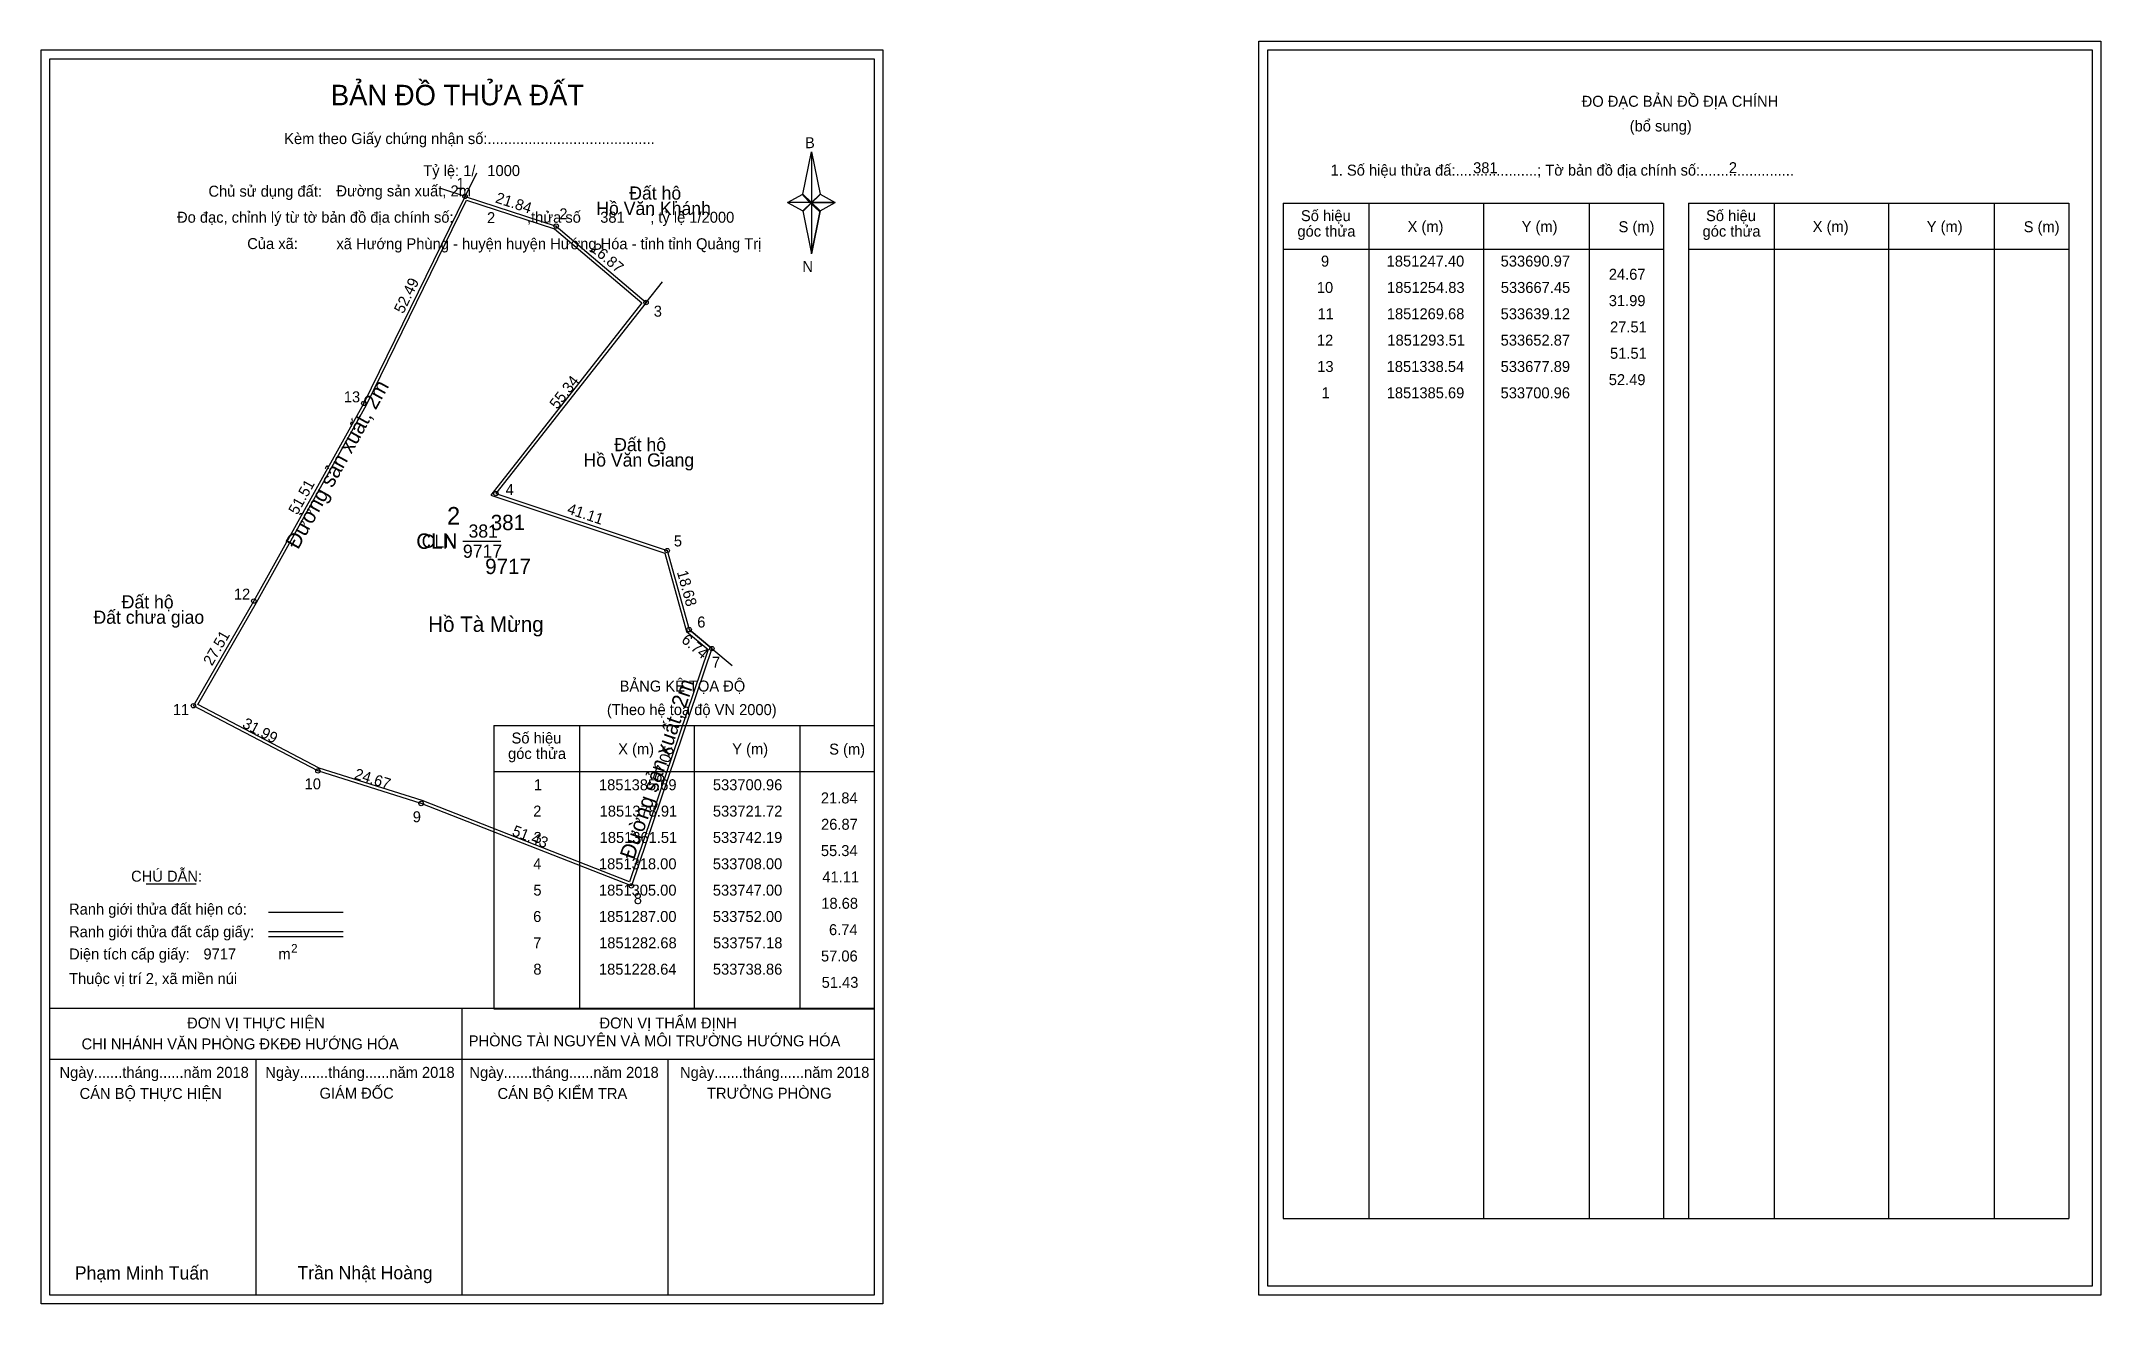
# Model space of a CAD drawing. Extents: x 533604 to 534073, y 1851133 to 1851421.
import ezdxf

# ---------------------------------------------------------------- set-up
doc = ezdxf.new("R2010")
doc.units = 0
for name, color, linetype in [('Level 1', 7, 'Continuous'), ('Level 10', 7, 'Continuous'), ('Level 11', 7, 'Continuous'), ('Level 13', 7, 'Continuous'), ('Level 2', 7, 'Continuous'), ('Level 27', 7, 'Continuous'), ('Level 3', 7, 'Continuous'), ('Level 36', 7, 'Continuous'), ('Level 4', 7, 'Continuous'), ('Level 49', 7, 'Continuous'), ('Level 5', 7, 'Continuous'), ('Level 53', 7, 'Continuous'), ('Level 55', 7, 'Continuous'), ('Level 6', 7, 'Continuous'), ('Level 63', 7, 'Continuous'), ('Level 7', 7, 'Continuous'), ('Level 8', 7, 'Continuous'), ('Level 9', 7, 'Continuous')]:
    doc.layers.add(name, color=color, linetype=linetype)

msp = doc.modelspace()

# ---------------------------------------------------------------- linework, layer by layer
at = {"layer": 'Level 1'}
for p, q in [((533606.45, 1851417.03), (533606.45, 1851417.03)), ((533883.77, 1851419.03), (533883.77, 1851419.03)), ((533777.87, 1851386.15), (533779.84, 1851395.79)), ((533779.84, 1851395.79), (533779.84, 1851384.26)), ((533779.84, 1851395.79), (533781.8, 1851386.15)), ((533774.42, 1851384.26), (533777.87, 1851386.15)), ((533777.87, 1851386.15), (533779.84, 1851384.26)), ((533779.69, 1851384.04), (533777.87, 1851385.93)), ((533779.84, 1851384.26), (533777.87, 1851382.42)), ((533779.69, 1851384.04), (533777.87, 1851382.2)), ((533777.87, 1851382.2), (533779.69, 1851384.04)), ((533781.66, 1851385.93), (533779.69, 1851384.04)), ((533779.69, 1851384.04), (533781.66, 1851385.93)), ((533781.66, 1851382.2), (533779.69, 1851384.04)), ((533781.8, 1851386.15), (533779.84, 1851384.26)), ((533779.84, 1851384.26), (533779.84, 1851372.56)), ((533779.84, 1851384.26), (533785.25, 1851384.26)), ((533779.84, 1851384.26), (533781.8, 1851382.42)), ((533781.8, 1851382.42), (533785.25, 1851384.26)), ((533887.3, 1851384.17), (533973.9, 1851384.17)), ((533906.89, 1851152.91), (533906.89, 1851384.17)), ((533932.96, 1851152.91), (533932.96, 1851384.17)), ((533956.94, 1851384.17), (533956.94, 1851152.91)), ((533973.9, 1851384.17), (533973.9, 1851152.91)), ((533979.56, 1851384.17), (534066.16, 1851384.17)), ((533999.15, 1851152.91), (533999.15, 1851384.17)), ((534025.22, 1851152.91), (534025.22, 1851384.17)), ((534049.19, 1851384.17), (534049.19, 1851152.91)), ((534066.16, 1851384.17), (534066.16, 1851152.91)), ((533777.87, 1851382.42), (533779.84, 1851372.56)), ((533781.8, 1851382.42), (533779.84, 1851372.56)), ((533887.3, 1851373.65), (533973.9, 1851373.65)), ((533979.56, 1851373.65), (534066.16, 1851373.65)), ((533707.54, 1851265.2), (533794.14, 1851265.2)), ((533727.13, 1851200.68), (533727.13, 1851265.2)), ((533753.2, 1851200.68), (533753.2, 1851265.2)), ((533777.17, 1851265.2), (533777.17, 1851200.68)), ((533707.54, 1851254.67), (533794.14, 1851254.67)), ((533628.36, 1851229.09), (533639.77, 1851229.09)), ((533656.23, 1851222.69), (533673.24, 1851222.69)), ((533656.23, 1851218.24), (533673.24, 1851218.24)), ((533656.23, 1851217.15), (533673.24, 1851217.15)), ((533713.27, 1851200.68), (533606.44, 1851200.68)), ((533794.14, 1851200.68), (533689.3, 1851200.68)), ((533700.29, 1851135.45), (533700.29, 1851200.68)), ((533707.54, 1851200.67), (533794.14, 1851200.67)), ((533794.14, 1851189.13), (533606.44, 1851189.13)), ((533653.37, 1851135.45), (533653.37, 1851189.13)), ((533747.22, 1851135.45), (533747.22, 1851189.13)), ((533887.3, 1851152.91), (534066.16, 1851152.91)), ((533794.14, 1851135.45), (533794.14, 1851135.45)), ((534071.47, 1851137.45), (534071.47, 1851137.45))]:
    msp.add_line(p, q, dxfattribs=at)
for points in [[(533777.87, 1851386.15), (533779.84, 1851395.79), (533779.84, 1851384.26)], [(533774.42, 1851384.26), (533777.87, 1851382.42), (533779.84, 1851384.26)], [(533779.84, 1851384.26), (533781.8, 1851386.15), (533785.25, 1851384.26)], [(533779.84, 1851384.26), (533779.84, 1851372.56), (533781.8, 1851382.42)]]:
    msp.add_lwpolyline(points, close=True, dxfattribs=at)
at = {"layer": 'Level 10'}
for p, q in [((533652.87, 1851293.51), (533677.89, 1851338.54)), ((533757.18, 1851282.68), (533752, 1851287)), ((533757.18, 1851282.68), (533738.86, 1851228.64)), ((533690.97, 1851247.4), (533667.45, 1851254.83)), ((533738.86, 1851228.64), (533690.97, 1851247.4))]:
    msp.add_line(p, q, dxfattribs=at)
for points in [[(533752, 1851287), (533757.18, 1851282.68), (533738.86, 1851228.64), (533690.97, 1851247.4), (533667.45, 1851254.83), (533639.12, 1851269.68), (533652.87, 1851293.51), (533677.89, 1851338.54), (533700.96, 1851385.69), (533721.72, 1851378.91), (533742.19, 1851361.51), (533708, 1851318), (533747, 1851305)], [(533751.38, 1851286.6), (533756.36, 1851282.45), (533738.43, 1851229.56), (533691.2, 1851248.06), (533667.72, 1851255.48), (533640.09, 1851269.96), (533653.48, 1851293.17), (533678.51, 1851338.22), (533701.32, 1851384.84), (533721.37, 1851378.29), (533741.22, 1851361.41), (533706.84, 1851317.65), (533746.43, 1851304.45)]]:
    msp.add_lwpolyline(points, close=True, dxfattribs=at)
at = {"layer": 'Level 11'}
for centre in [(533700.96, 1851385.69), (533721.72, 1851378.91), (533742.19, 1851361.51), (533677.89, 1851338.54), (533708, 1851318), (533747, 1851305), (533652.87, 1851293.51), (533752, 1851287), (533752, 1851287), (533757.18, 1851282.68), (533639.12, 1851269.68), (533667.45, 1851254.83), (533690.97, 1851247.4), (533738.86, 1851228.64)]:
    msp.add_circle(centre, 0.5, dxfattribs=at)
at = {"layer": 'Level 27'}
for p, q in [((533700.96, 1851385.69), (533703.64, 1851391.06)), ((533700.96, 1851385.69), (533695.25, 1851387.53)), ((533742.19, 1851361.51), (533745.9, 1851366.23)), ((533757.18, 1851282.68), (533761.8, 1851278.85))]:
    msp.add_line(p, q, dxfattribs=at)
at = {"layer": 'Level 3'}
for p, q in [((533887.3, 1851384.17), (533887.3, 1851152.91)), ((533979.56, 1851384.17), (533979.56, 1851152.91)), ((533707.54, 1851265.2), (533707.54, 1851200.68))]:
    msp.add_line(p, q, dxfattribs=at)
at = {"layer": 'Level 63'}
for points in [[(533604.44, 1851419.03), (533796.14, 1851419.03), (533796.14, 1851133.45), (533604.44, 1851133.45)], [(533606.44, 1851417.03), (533794.14, 1851417.03), (533794.14, 1851135.45), (533606.44, 1851135.45)], [(533881.77, 1851421.03), (534073.47, 1851421.03), (534073.47, 1851135.45), (533881.77, 1851135.45)], [(533883.77, 1851419.03), (534071.47, 1851419.03), (534071.47, 1851137.45), (533883.77, 1851137.45)]]:
    msp.add_lwpolyline(points, close=True, dxfattribs=at)
at = {"layer": 'Level 9'}
msp.add_line((533700.48, 1851307.16), (533709.15, 1851307.16), dxfattribs=at)

# ---------------------------------------------------------------- texts
at = {"layer": 'Level 1'}
for s, height, p in [('BẢN ĐỒ THỬA ĐẤT', 4.6657, (533670.41, 1851406.43)), ('ĐO ĐẠC BẢN ĐỒ ĐỊA CHÍNH', 2.5, (533955.25, 1851406.09)), ('(bổ sung)', 2.5, (533966.19, 1851400.47)), ('Kèm theo Giấy chứng nhận số:.........................................', 2.5, (533659.79, 1851397.6)), ('B', 2.5, (533778.38, 1851396.66)), ('1. Số hiệu thửa đấ:....................; Tờ bản đồ địa chính số:.......................', 2.5, (533898.08, 1851390.41)), ('Chủ sử dụng đất:', 2.5, (533642.53, 1851385.61)), ('Đo đạc, chỉnh lý từ tờ bản đồ địa chính số:                  ,thửa số                 ; tỷ lệ 1/2000', 2.5, (533635.38, 1851379.68)), ('góc thửa', 2.5, (533890.52, 1851376.51)), ('Số hiệu', 2.5, (533891.32, 1851380.04)), ('X (m)', 2.5, (533915.6, 1851377.57)), ('Y (m)', 2.5, (533941.58, 1851377.57)), ('S (m)', 2.5, (533963.65, 1851377.52)), ('góc thửa', 2.5, (533982.78, 1851376.51)), ('Số hiệu', 2.5, (533983.58, 1851380.04)), ('X (m)', 2.5, (534007.86, 1851377.57)), ('Y (m)', 2.5, (534033.83, 1851377.57)), ('S (m)', 2.5, (534055.91, 1851377.52)), ('Của xã:', 2.5, (533651.37, 1851373.68)), ('N', 2.5, (533777.78, 1851368.49)), ('BẢNG KÊ TỌA ĐỘ', 2.5, (533736.17, 1851272.9)), ('(Theo hệ toạ độ VN 2000)', 2.5, (533733.27, 1851267.54)), ('Số hiệu', 2.5, (533711.56, 1851261.07)), ('góc thửa', 2.5, (533710.76, 1851257.54)), ('X (m)', 2.5, (533735.84, 1851258.59)), ('Y (m)', 2.5, (533761.81, 1851258.59)), ('S (m)', 2.5, (533783.89, 1851258.54)), ('CHÚ DẪN:', 2.5, (533624.92, 1851229.6)), ('Ranh giới thửa đất hiện có:', 2.5, (533610.79, 1851222.1)), ('Ranh giới thửa đất cấp giấy:', 2.5, (533610.79, 1851216.96)), ('2', 2, (533661.35, 1851213.41)), ('Diện tích cấp giấy:', 2.5, (533610.79, 1851211.88)), ('m', 2.5, (533658.45, 1851211.9)), ('Thuộc vị trí 2, xã miền núi', 2.5, (533610.79, 1851206.28)), ('ĐƠN VỊ THỰC HIỆN', 2.5, (533637.68, 1851196.16)), ('ĐƠN VỊ THẨM ĐỊNH', 2.5, (533731.58, 1851196.16)), ('CHI NHÁNH VĂN PHÒNG ĐKĐĐ HƯỚNG HÓA', 2.5, (533613.64, 1851191.4)), ('PHÒNG TÀI NGUYÊN VÀ MÔI TRƯỜNG HƯỚNG HÓA', 2.5, (533701.81, 1851192.09)), ('Ngày.......tháng......năm 2018', 2.5, (533608.61, 1851184.92)), ('Ngày.......tháng......năm 2018', 2.5, (533655.48, 1851184.92)), ('Ngày.......tháng......năm 2018', 2.5, (533701.96, 1851184.92)), ('Ngày.......tháng......năm 2018', 2.5, (533749.92, 1851184.92)), ('CÁN BỘ THỰC HIỆN', 2.5, (533613.19, 1851180.11)), ('GIÁM ĐỐC', 2.5, (533667.83, 1851180.17)), ('CÁN BỘ KIỂM TRA', 2.5, (533708.37, 1851180.11)), ('TRƯỞNG PHÒNG', 2.5, (533756.06, 1851180.17)), ('Phạm Minh Tuấn', 3, (533612.1, 1851138.99)), ('Trần Nhật Hoàng', 3, (533662.8, 1851139.04))]:
    msp.add_text(s, height=height, dxfattribs=at).set_placement(p)
at = {"layer": 'Level 11'}
msp.add_text('Tỷ lệ: 1/', height=2.5, dxfattribs=at).set_placement((533691.45, 1851390.29))
at = {"layer": 'Level 13'}
for s, p in [('381', (533701.76, 1851307.96)), ('CLN', (533691.09, 1851305.66)), ('9717', (533700.48, 1851303.36))]:
    msp.add_text(s, height=3, dxfattribs=at).set_placement(p)
at = {"layer": 'Level 2'}
msp.add_text('Hồ Tà Mừng', height=3.5, dxfattribs=at).set_placement((533692.58, 1851286.5))
msp.add_text('Đường sản xuất, 2m', height=3.5, rotation=71.2704, dxfattribs=at).set_placement((533739.44, 1851234.45))
at = {"layer": 'Level 3'}
msp.add_text('CLN', height=3.5, dxfattribs=at).set_placement((533689.86, 1851305.41))
at = {"layer": 'Level 36'}
for s, p in [('Hồ Văn Khánh', (533730.86, 1851381.44)), ('Đất hộ', (533738.37, 1851384.94)), ('Đất hộ', (533734.93, 1851327.65)), ('Hồ Văn Giang', (533727.94, 1851324.15)), ('Đất hộ', (533622.78, 1851291.84)), ('Đất chưa giao', (533616.35, 1851288.34))]:
    msp.add_text(s, height=3, dxfattribs=at).set_placement(p)
at = {"layer": 'Level 4'}
msp.add_text('381', height=3.5, dxfattribs=at).set_placement((533706.82, 1851309.66))
at = {"layer": 'Level 49'}
for s, rotation, p in [('21.84', 341.9135, (533707.7, 1851384.33)), ('26.87', 319.6347, (533729.37, 1851373.46)), ('52.49', 63.928, (533686.91, 1851358.8)), ('55.34', 51.8399, (533721.94, 1851337.03)), ('51.51', 60.9422, (533662.77, 1851312.98)), ('41.11', 341.5651, (533724.03, 1851313.5)), ('18.68', 285.5241, (533749.19, 1851300.12)), ('27.51', 60.0149, (533643.34, 1851278.59)), ('6.74', 320.1727, (533750.04, 1851284.33)), ('31.99', 332.3374, (533650.05, 1851264.86)), ('57.06', 71.2729, (533745.95, 1851252.05)), ('24.67', 342.4686, (533675.57, 1851253.1)), ('51.43', 338.6082, (533711.48, 1851240.22))]:
    msp.add_text(s, height=2.5, rotation=rotation, dxfattribs=at).set_placement(p)
at = {"layer": 'Level 5'}
msp.add_text('9717', height=3.5, dxfattribs=at).set_placement((533705.55, 1851299.66))
at = {"layer": 'Level 53'}
for s, p in [('9', (533895.88, 1851369.69)), ('1851247.40', (533910.84, 1851369.69)), ('533690.97', (533936.8, 1851369.69)), ('10', (533894.94, 1851363.69)), ('1851254.83', (533910.93, 1851363.69)), ('533667.45', (533936.84, 1851363.69)), ('24.67', (533961.43, 1851366.69)), ('31.99', (533961.42, 1851360.69)), ('11', (533895.1, 1851357.69)), ('1851269.68', (533910.88, 1851357.69)), ('533639.12', (533936.8, 1851357.69)), ('27.51', (533961.71, 1851354.69)), ('12', (533894.95, 1851351.69)), ('1851293.51', (533911, 1851351.69)), ('533652.87', (533936.8, 1851351.69)), ('51.51', (533961.71, 1851348.69)), ('13', (533895.03, 1851345.69)), ('1851338.54', (533910.84, 1851345.69)), ('533677.89', (533936.8, 1851345.69)), ('1', (533896.02, 1851339.69)), ('1851385.69', (533910.86, 1851339.69)), ('533700.96', (533936.79, 1851339.69)), ('52.49', (533961.42, 1851342.69)), ('1', (533716.64, 1851250.42)), ('1851385.69', (533731.47, 1851250.42)), ('533700.96', (533757.41, 1851250.42)), ('21.84', (533782, 1851247.42)), ('2', (533716.49, 1851244.42)), ('1851378.91', (533731.62, 1851244.42)), ('533721.72', (533757.41, 1851244.42)), ('26.87', (533782.04, 1851241.42)), ('3', (533716.57, 1851238.42)), ('1851361.51', (533731.62, 1851238.42)), ('533742.19', (533757.41, 1851238.42)), ('4', (533716.48, 1851232.42)), ('1851318.00', (533731.46, 1851232.42)), ('533708.00', (533757.4, 1851232.42)), ('55.34', (533782, 1851235.42)), ('41.11', (533782.33, 1851229.42)), ('5', (533716.53, 1851226.42)), ('1851305.00', (533731.46, 1851226.42)), ('533747.00', (533757.4, 1851226.42)), ('18.68', (533782.09, 1851223.42)), ('6', (533716.48, 1851220.42)), ('1851287.00', (533731.46, 1851220.42)), ('533752.00', (533757.4, 1851220.42)), ('6.74', (533783.85, 1851217.42)), ('7', (533716.49, 1851214.42)), ('1851282.68', (533731.5, 1851214.42)), ('533757.18', (533757.44, 1851214.42)), ('8', (533716.52, 1851208.42)), ('1851228.64', (533731.46, 1851208.42)), ('533738.86', (533757.41, 1851208.42)), ('57.06', (533782.02, 1851211.42)), ('51.43', (533782.18, 1851205.42))]:
    msp.add_text(s, height=2.5, dxfattribs=at).set_placement(p)
at = {"layer": 'Level 55'}
for s, height, p in [('1', 0.4, (533700.85, 1851385.69)), ('0', 0.11, (533700.92, 1851385.58)), ('0', 0.11, (533700.92, 1851385.58)), ('0', 0.11, (533700.92, 1851385.58)), ('2', 0.4, (533721.58, 1851378.91)), ('0', 0.11, (533721.68, 1851378.8)), ('0', 0.11, (533721.68, 1851378.8)), ('382', 0.11, (533742.07, 1851361.4)), ('382', 0.11, (533742.07, 1851361.4)), ('3', 0.4, (533742.07, 1851361.51)), ('0', 0.11, (533742.15, 1851361.4)), ('0', 0.11, (533742.15, 1851361.4)), ('13', 0.4, (533677.62, 1851338.54)), ('0', 0.11, (533677.85, 1851338.43)), ('4', 0.4, (533707.86, 1851318)), ('382', 0.11, (533707.88, 1851317.89)), ('382', 0.11, (533707.88, 1851317.89)), ('5', 0.4, (533746.87, 1851305)), ('382', 0.11, (533746.88, 1851304.89)), ('382', 0.11, (533746.88, 1851304.89)), ('12', 0.4, (533652.59, 1851293.51)), ('0', 0.11, (533652.83, 1851293.4)), ('6', 0.4, (533751.86, 1851287)), ('382', 0.11, (533751.88, 1851286.89)), ('382', 0.11, (533751.88, 1851286.89)), ('7', 0.4, (533757.05, 1851282.68)), ('382', 0.11, (533757.06, 1851282.57)), ('382', 0.11, (533757.06, 1851282.57)), ('0', 0.11, (533757.14, 1851282.57)), ('11', 0.4, (533638.86, 1851269.68)), ('0', 0.11, (533639.08, 1851269.57)), ('10', 0.4, (533667.17, 1851254.83)), ('0', 0.11, (533667.41, 1851254.72)), ('9', 0.4, (533690.83, 1851247.4)), ('0', 0.11, (533690.93, 1851247.29)), ('8', 0.4, (533738.73, 1851228.64)), ('0', 0.11, (533738.82, 1851228.53))]:
    msp.add_text(s, height=height, dxfattribs=at).set_placement(p)
at = {"layer": 'Level 6'}
for s, p in [('381', (533930.53, 1851390.95)), ('2', (533988.77, 1851390.97)), ('1000', (533706.05, 1851390.31)), ('Đường sản xuất, 2m', (533671.67, 1851385.68)), ('2', (533705.97, 1851379.59)), ('381', (533731.75, 1851379.67)), ('xã Hướng Phùng - huyện huyện Hướng Hóa - tỉnh tỉnh Quảng Trị', (533671.68, 1851373.64)), ('9717', (533641.39, 1851211.88))]:
    msp.add_text(s, height=2.5, dxfattribs=at).set_placement(p)
at = {"layer": 'Level 7'}
msp.add_text('2', height=4, dxfattribs=at).set_placement((533696.87, 1851310.93))
at = {"layer": 'Level 8'}
msp.add_text('Đường sản xuất, 2m', height=3.5, rotation=60.9422, dxfattribs=at).set_placement((533662.94, 1851305.08))
at = {"layer": 'Level 9'}
for s, p in [('1', (533699.02, 1851387.39)), ('2', (533722.44, 1851380.45)), ('3', (533743.94, 1851358.28)), ('13', (533673.36, 1851338.77)), ('4', (533710.21, 1851317.67)), ('5', (533748.52, 1851305.95)), ('12', (533648.32, 1851293.84)), ('6', (533753.84, 1851287.49)), ('7', (533757.21, 1851278.35)), ('11', (533634.43, 1851267.54)), ('10', (533664.44, 1851250.63)), ('9', (533689.06, 1851243.13)), ('8', (533739.39, 1851224.49))]:
    msp.add_text(s, height=2.5, dxfattribs=at).set_placement(p)

doc.saveas('drawing.dxf')
